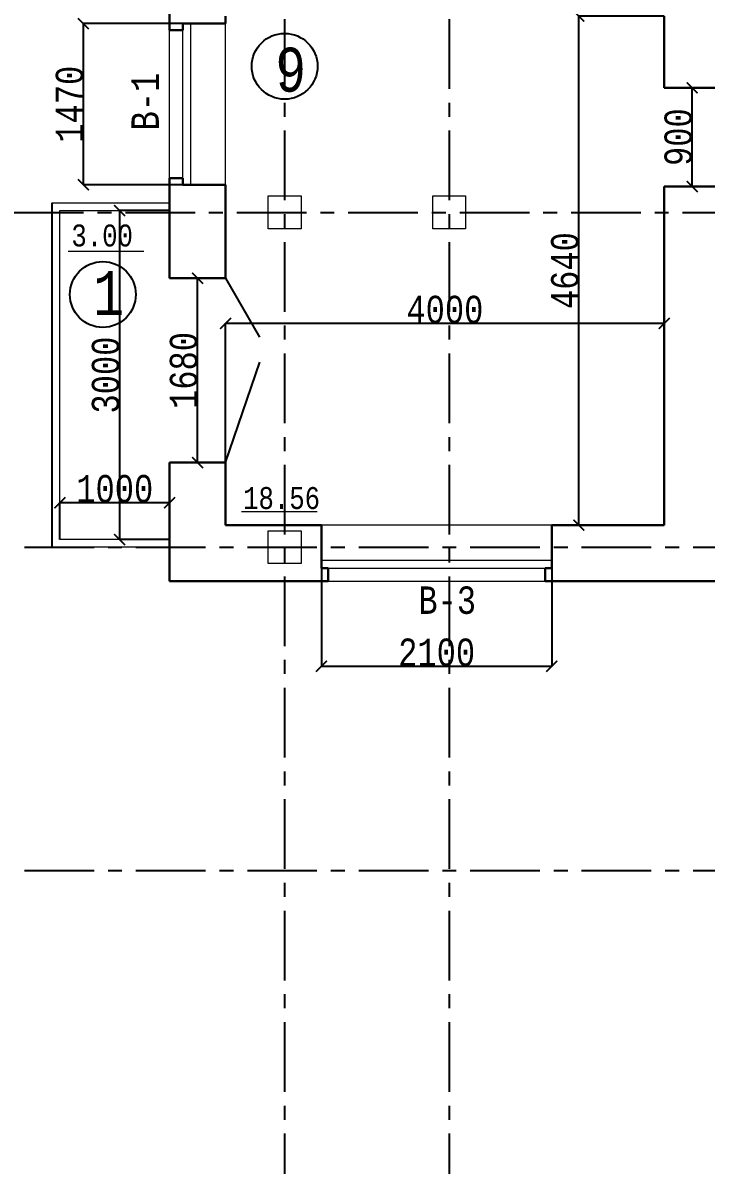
# Model space of a CAD drawing. Header units: millimetres. Extents: x -689206 to 4969298, y -1019800 to 703299.
# Drawn here: x 355241 to 361471, y -82328 to -71914 of the extents above; entities that cross this region are included whole.
import ezdxf

# ---------------------------------------------------------------- set-up
doc = ezdxf.new("R2010")
doc.units = ezdxf.units.MM
doc.linetypes.add('осеваяX2', pattern=[101.6, 63.5, -12.7, 12.7, -12.7])
for name, color, linetype, lineweight in [('б', 231, 'Continuous', 30), ('БАЛКОН', 7, 'Continuous', 20), ('ОКНА', 250, 'Continuous', 20), ('ПЕРЕГОРОДКИ', 252, 'Continuous', 9), ('РАЗМЕРЫ', 7, 'Continuous', 9), ('стены', 7, 'Continuous', 20)]:
    doc.layers.add(name, color=color, linetype=linetype, lineweight=lineweight)
doc.layers.add('четотам', color=7, linetype='Continuous')
doc.styles.add('Аннотативный', font='isocteur.ttf', dxfattribs={"width": 0.7, "height": 250})
doc.dimstyles.new('Аннотативный', dxfattribs={"dimscale": 0, "dimtxt": 250, "dimasz": 100, "dimexe": 1.25, "dimexo": 0.625, "dimtad": 1, "dimdec": 0, "dimtxsty": 'Аннотативный', "dimblk": 'ARCHTICK', "dimcen": 2.5, "dimadec": 0, "dimazin": 0, "dimtfac": 1, "dimtdec": 0, "dimtmove": 0, "dimatfit": 3, "dimfxl": 1, "dimarcsym": 0})

# ---------------------------------------------------------------- blocks, each defined once
blk = doc.blocks.new('_ArchTick')
at = {"color": 0, "linetype": 'ByBlock', "const_width": 0.15}
blk.add_lwpolyline([(-0.5, -0.5), (0.5, 0.5)], dxfattribs=at)
blk = doc.blocks.new('*D1155')
at = {"layer": 'Defpoints', "color": 0, "linetype": 'ByBlock', "lineweight": 20, "transparency": 16777216}
for p in [(356579, -73625), (356123, -76625), (356579, -76625)]:
    blk.add_point(p, dxfattribs=at)
at = {"layer": 'б', "color": 0, "linetype": 'ByBlock', "lineweight": -2, "transparency": 16777216}
for p, q in [((356578, -73625), (356121, -73625)), ((356123, -73625), (356123, -76625)), ((356578, -76625), (356121, -76625))]:
    blk.add_line(p, q, dxfattribs=at)
at = {"layer": 'б', "color": 0, "linetype": 'ByBlock', "lineweight": -2, "transparency": 16777216, "xscale": 100, "yscale": 100, "zscale": 100}
for p, rotation in [((356123, -73625), 90), ((356123, -76625), 270)]:
    blk.add_blockref('_ArchTick', p, dxfattribs=dict(at, rotation=rotation))
at = {"layer": 'б', "color": 0, "linetype": 'ByBlock', "lineweight": 25, "transparency": 16777216, "insert": (355997, -75125), "char_height": 250, "attachment_point": 5, "rotation": 90, "style": 'Аннотативный'}
blk.add_mtext('3000', dxfattribs=at)
blk = doc.blocks.new('*D1156')
at = {"layer": 'Defpoints', "color": 0, "linetype": 'ByBlock', "lineweight": 20, "transparency": 16777216}
for p in [(355579, -76289), (355579, -76625), (356579, -76625)]:
    blk.add_point(p, dxfattribs=at)
at = {"layer": 'б', "color": 0, "linetype": 'ByBlock', "lineweight": -2, "transparency": 16777216}
for p, q in [((355579, -76624), (355579, -76288)), ((356579, -76289), (355579, -76289)), ((356579, -76624), (356579, -76288))]:
    blk.add_line(p, q, dxfattribs=at)
at = {"layer": 'б', "color": 0, "linetype": 'ByBlock', "lineweight": -2, "transparency": 16777216, "xscale": 100, "yscale": 100, "zscale": 100, "rotation": 180}
blk.add_blockref('_ArchTick', (355579, -76289), dxfattribs=at)
at = {"layer": 'б', "color": 0, "linetype": 'ByBlock', "lineweight": -2, "transparency": 16777216, "xscale": 100, "yscale": 100, "zscale": 100}
blk.add_blockref('_ArchTick', (356579, -76289), dxfattribs=at)
at = {"layer": 'б', "color": 0, "linetype": 'ByBlock', "lineweight": 25, "transparency": 16777216, "insert": (356079, -76163), "char_height": 250, "attachment_point": 5, "style": 'Аннотативный'}
blk.add_mtext('1000', dxfattribs=at)
blk = doc.blocks.new('*D1118')
at = {"layer": 'Defpoints', "color": 0, "lineweight": 20, "transparency": 16777216}
for p in [(355793, -71921), (357089, -71921), (357089, -73391)]:
    blk.add_point(p, dxfattribs=at)
at = {"layer": 'РАЗМЕРЫ', "color": 0, "lineweight": -2, "transparency": 16777216}
for p, q in [((357088, -71921), (355792, -71921)), ((355793, -73391), (355793, -71921)), ((357088, -73391), (355792, -73391))]:
    blk.add_line(p, q, dxfattribs=at)
at = {"layer": 'РАЗМЕРЫ', "color": 0, "lineweight": -2, "transparency": 16777216, "xscale": 100, "yscale": 100, "zscale": 100}
for p, rotation in [((355793, -71921), 90), ((355793, -73391), 270)]:
    blk.add_blockref('_ArchTick', p, dxfattribs=dict(at, rotation=rotation))
at = {"layer": 'РАЗМЕРЫ', "color": 0, "transparency": 16777216, "insert": (355668, -72656), "char_height": 250, "attachment_point": 5, "rotation": 90, "style": 'Аннотативный'}
blk.add_mtext('1470', dxfattribs=at)
blk = doc.blocks.new('*D1171')
at = {"layer": 'Defpoints', "color": 0, "linetype": 'ByBlock', "lineweight": 20, "transparency": 16777216}
for p in [(360310, -71852), (361089, -71852), (361089, -76494)]:
    blk.add_point(p, dxfattribs=at)
at = {"layer": 'ПЕРЕГОРОДКИ', "color": 0, "linetype": 'ByBlock', "lineweight": -2, "transparency": 16777216}
for p, q in [((361088, -71852), (360308, -71852)), ((360310, -76494), (360310, -71852)), ((361088, -76494), (360308, -76494))]:
    blk.add_line(p, q, dxfattribs=at)
at = {"layer": 'ПЕРЕГОРОДКИ', "color": 0, "linetype": 'ByBlock', "lineweight": -2, "transparency": 16777216, "xscale": 100, "yscale": 100, "zscale": 100}
for p, rotation in [((360310, -71852), 90), ((360310, -76494), 270)]:
    blk.add_blockref('_ArchTick', p, dxfattribs=dict(at, rotation=rotation))
at = {"layer": 'ПЕРЕГОРОДКИ', "color": 0, "linetype": 'ByBlock', "lineweight": 13, "transparency": 16777216, "insert": (360184, -74173), "char_height": 250, "attachment_point": 5, "rotation": 90, "style": 'Аннотативный'}
blk.add_mtext('4640', dxfattribs=at)
blk = doc.blocks.new('*D1172')
at = {"layer": 'Defpoints', "color": 0, "linetype": 'ByBlock', "lineweight": 20, "transparency": 16777216}
for p in [(357089, -74654), (357089, -76494), (361089, -76494)]:
    blk.add_point(p, dxfattribs=at)
at = {"layer": 'ПЕРЕГОРОДКИ', "color": 0, "linetype": 'ByBlock', "lineweight": -2, "transparency": 16777216}
for p, q in [((357089, -76493), (357089, -74653)), ((361089, -74654), (357089, -74654)), ((361089, -76493), (361089, -74653))]:
    blk.add_line(p, q, dxfattribs=at)
at = {"layer": 'ПЕРЕГОРОДКИ', "color": 0, "linetype": 'ByBlock', "lineweight": -2, "transparency": 16777216, "xscale": 100, "yscale": 100, "zscale": 100, "rotation": 180}
blk.add_blockref('_ArchTick', (357089, -74654), dxfattribs=at)
at = {"layer": 'ПЕРЕГОРОДКИ', "color": 0, "linetype": 'ByBlock', "lineweight": -2, "transparency": 16777216, "xscale": 100, "yscale": 100, "zscale": 100}
blk.add_blockref('_ArchTick', (361089, -74654), dxfattribs=at)
at = {"layer": 'ПЕРЕГОРОДКИ', "color": 0, "linetype": 'ByBlock', "lineweight": 13, "transparency": 16777216, "insert": (359089, -74529), "char_height": 250, "attachment_point": 5, "style": 'Аннотативный'}
blk.add_mtext('4000', dxfattribs=at)
blk = doc.blocks.new('*D1198')
at = {"layer": 'Defpoints', "color": 0, "linetype": 'ByBlock', "lineweight": 20, "transparency": 16777216}
for p in [(357964, -76494), (360064, -76494), (360064, -77780)]:
    blk.add_point(p, dxfattribs=at)
at = {"layer": 'РАЗМЕРЫ', "color": 0, "linetype": 'ByBlock', "lineweight": -2, "transparency": 16777216}
for p, q in [((357964, -76495), (357964, -77781)), ((360064, -76495), (360064, -77781)), ((357964, -77780), (360064, -77780))]:
    blk.add_line(p, q, dxfattribs=at)
at = {"layer": 'РАЗМЕРЫ', "color": 0, "linetype": 'ByBlock', "lineweight": -2, "transparency": 16777216, "xscale": 100, "yscale": 100, "zscale": 100, "rotation": 180}
blk.add_blockref('_ArchTick', (357964, -77780), dxfattribs=at)
at = {"layer": 'РАЗМЕРЫ', "color": 0, "linetype": 'ByBlock', "lineweight": -2, "transparency": 16777216, "xscale": 100, "yscale": 100, "zscale": 100}
blk.add_blockref('_ArchTick', (360064, -77780), dxfattribs=at)
at = {"layer": 'РАЗМЕРЫ', "color": 0, "linetype": 'ByBlock', "lineweight": 13, "transparency": 16777216, "insert": (359014, -77654), "char_height": 250, "attachment_point": 5, "style": 'Аннотативный'}
blk.add_mtext('2100', dxfattribs=at)
blk = doc.blocks.new('*D1233')
at = {"layer": 'Defpoints', "color": 0, "linetype": 'ByBlock', "lineweight": 20, "transparency": 16777216}
for p in [(356834, -74243), (356834, -74243), (356834, -75923)]:
    blk.add_point(p, dxfattribs=at)
at = {"layer": 'РАЗМЕРЫ', "color": 0, "linetype": 'ByBlock', "lineweight": -2, "transparency": 16777216}
for p, q in [((356833, -74243), (356832, -74243)), ((356834, -75923), (356834, -74243)), ((356833, -75923), (356832, -75923))]:
    blk.add_line(p, q, dxfattribs=at)
at = {"layer": 'РАЗМЕРЫ', "color": 0, "linetype": 'ByBlock', "lineweight": -2, "transparency": 16777216, "xscale": 100, "yscale": 100, "zscale": 100}
for p, rotation in [((356834, -74243), 90), ((356834, -75923), 270)]:
    blk.add_blockref('_ArchTick', p, dxfattribs=dict(at, rotation=rotation))
at = {"layer": 'РАЗМЕРЫ', "color": 0, "linetype": 'ByBlock', "lineweight": 20, "transparency": 16777216, "insert": (356708, -75083), "char_height": 250, "attachment_point": 5, "rotation": 90, "style": 'Аннотативный'}
blk.add_mtext('1680', dxfattribs=at)
blk = doc.blocks.new('*D1235')
at = {"layer": 'Defpoints', "color": 0, "linetype": 'ByBlock', "lineweight": 20, "transparency": 16777216}
for p in [(361344, -72506), (361344, -72506), (361344, -73406)]:
    blk.add_point(p, dxfattribs=at)
at = {"layer": 'РАЗМЕРЫ', "color": 0, "linetype": 'ByBlock', "lineweight": -2, "transparency": 16777216}
for p, q in [((361343, -72506), (361342, -72506)), ((361344, -73406), (361344, -72506)), ((361343, -73406), (361342, -73406))]:
    blk.add_line(p, q, dxfattribs=at)
at = {"layer": 'РАЗМЕРЫ', "color": 0, "linetype": 'ByBlock', "lineweight": -2, "transparency": 16777216, "xscale": 100, "yscale": 100, "zscale": 100}
for p, rotation in [((361344, -72506), 90), ((361344, -73406), 270)]:
    blk.add_blockref('_ArchTick', p, dxfattribs=dict(at, rotation=rotation))
at = {"layer": 'РАЗМЕРЫ', "color": 0, "linetype": 'ByBlock', "lineweight": 20, "transparency": 16777216, "insert": (361218, -72956), "char_height": 250, "attachment_point": 5, "rotation": 90, "style": 'Аннотативный'}
blk.add_mtext('900', dxfattribs=at)

msp = doc.modelspace()

# ---------------------------------------------------------------- linework, layer by layer
at = {"layer": 'б', "color": 18, "linetype": 'ByBlock', "lineweight": 25, "true_color": 0x000000}
for p, q in [((355508.7, -76694.7), (355508.7, -73554.7)), ((357088.7, -74242.9), (357398.6, -74779.8)), ((357088.7, -75922.9), (357401.6, -75008.9))]:
    msp.add_line(p, q, dxfattribs=at)
at = {"layer": 'б', "color": 18, "linetype": 'ByBlock', "lineweight": 30, "true_color": 0x000000}
for p, q in [((357088.7, -74242.9), (356578.7, -74242.9)), ((357088.7, -75922.9), (356578.7, -75922.9))]:
    msp.add_line(p, q, dxfattribs=at)
at = {"layer": 'БАЛКОН'}
for p, q in [((355508.7, -73554.7), (356578.7, -73554.7)), ((355578.7, -76624.7), (355578.7, -73624.7)), ((355578.7, -73624.7), (356578.7, -73624.7)), ((356578.7, -76624.7), (355578.7, -76624.7)), ((356578.7, -76694.7), (355508.7, -76694.7))]:
    msp.add_line(p, q, dxfattribs=at)
at = {"layer": 'ОКНА'}
for p, q in [((356768.7, -71920.9), (356768.7, -73390.9)), ((356768.7, -71920.9), (356768.7, -73390.9)), ((356698.7, -73330.9), (356698.7, -71980.9)), ((356698.7, -73330.9), (356698.7, -71980.9)), ((357964.2, -76884), (357964.2, -76814)), ((357964.2, -76814), (360064.2, -76814)), ((358024.2, -76884), (360004.2, -76884))]:
    msp.add_line(p, q, dxfattribs=at)
at = {"layer": 'РАЗМЕРЫ', "color": 0, "lineweight": 30}
for p, q in [((356698.7, -71920.9), (356698.7, -71980.9)), ((356698.7, -71920.9), (357088.7, -71920.9)), ((356698.7, -71920.9), (356698.7, -71980.9)), ((356698.7, -71920.9), (357088.7, -71920.9)), ((356698.7, -71980.9), (356578.7, -71980.9)), ((356698.7, -71980.9), (356578.7, -71980.9)), ((356698.7, -73330.9), (356578.7, -73330.9)), ((356698.7, -73330.9), (356578.7, -73330.9)), ((356698.7, -73390.9), (356698.7, -73330.9)), ((356698.7, -73390.9), (356698.7, -73330.9)), ((356698.7, -73390.9), (357088.7, -73390.9)), ((356698.7, -73390.9), (357088.7, -73390.9))]:
    msp.add_line(p, q, dxfattribs=at)
at = {"layer": 'РАЗМЕРЫ'}
for p, q in [((357088.7, -73390.9), (357088.7, -71920.9)), ((356578.7, -73330.9), (356578.7, -71980.9)), ((355654.3, -73995.4), (356343.6, -73995.4)), ((357235.3, -76370.2), (357924.6, -76370.2)), ((360064.2, -76494), (357964.2, -76494)), ((358024.2, -77004), (360004.2, -77004))]:
    msp.add_line(p, q, dxfattribs=at)
at = {"layer": 'РАЗМЕРЫ', "linetype": 'ByBlock', "lineweight": 30}
for p, q in [((361088.7, -72506.1), (361598.7, -72506.1)), ((361598.7, -73406.1), (361088.7, -73406.1))]:
    msp.add_line(p, q, dxfattribs=at)
at = {"layer": 'РАЗМЕРЫ', "lineweight": 30}
for p, q in [((357964.2, -76884), (358024.2, -76884)), ((358024.2, -76884), (358024.2, -77004)), ((360064.2, -76884), (360004.2, -76884)), ((360004.2, -76884), (360004.2, -77004))]:
    msp.add_line(p, q, dxfattribs=at)
at = {"layer": 'стены', "linetype": 'осеваяX2', "lineweight": 25, "ltscale": 10}
for p, q in [((357628, -47496.5), (357628, -91644)), ((359128, -47496.5), (359128, -91644)), ((353128, -73642), (419278, -73642)), ((347128, -76694), (419278, -76694)), ((347128, -79642), (419278, -79642))]:
    msp.add_line(p, q, dxfattribs=at)
at = {"layer": 'стены', "lineweight": 30}
for p, q in [((356578.7, -71980.9), (356578.7, -71471.9)), ((357088.7, -71920.9), (357088.7, -71851.9)), ((361088.7, -71851.9), (361088.7, -72506.1)), ((356578.7, -74242.9), (356578.7, -73330.9)), ((357088.7, -74242.9), (357088.7, -73390.9)), ((361088.7, -73406.1), (361088.7, -76494)), ((356578.7, -77004), (356578.7, -75922.9)), ((357088.7, -76494), (357088.7, -75922.9)), ((357964.2, -76494), (357088.7, -76494)), ((361088.7, -76494), (360064.2, -76494)), ((356578.7, -77004), (358024.2, -77004)), ((360004.2, -77004), (361598.7, -77004))]:
    msp.add_line(p, q, dxfattribs=at)
at = {"layer": 'стены'}
for p, q in [((361088.7, -71851.9), (361088.7, -72231.9)), ((361088.7, -72506.1), (361088.7, -72231.9)), ((361088.7, -75609.1), (361088.7, -73406.1))]:
    msp.add_line(p, q, dxfattribs=at)
at = {"layer": 'стены', "color": 18, "lineweight": 30, "true_color": 0x000000}
for p, q in [((357964.2, -76884), (357964.2, -76494)), ((360064.2, -76494), (360064.2, -76884))]:
    msp.add_line(p, q, dxfattribs=at)
at = {"layer": 'стены'}
for points in [[(357478, -73492), (357778, -73492), (357778, -73792), (357478, -73792)], [(358978, -73492), (359278, -73492), (359278, -73792), (358978, -73792)], [(357478, -76544), (357778, -76544), (357778, -76844), (357478, -76844)]]:
    msp.add_lwpolyline(points, close=True, dxfattribs=at)
at = {"layer": 'четотам'}
for centre in [(357628, -72310), (355970, -74390)]:
    msp.add_circle(centre, 300, dxfattribs=at)

# ---------------------------------------------------------------- texts
at = {"layer": 'РАЗМЕРЫ', "lineweight": 20, "ltscale": 150, "attachment_point": 1, "style": 'Аннотативный'}
for s, insert, char_height, width in [('9', (357542.2, -72140.2), 401.1, 1460), ('1', (355882.1, -74176.3), 401.1, 1460), ('В-3', (358847.2, -77052), 250, 922.913)]:
    msp.add_mtext(s, dxfattribs=dict(at, insert=insert, char_height=char_height, width=width))
at = {"layer": 'РАЗМЕРЫ', "lineweight": 20, "ltscale": 150, "insert": (356231.1, -72894.9), "char_height": 250, "width": 922.913, "attachment_point": 1, "rotation": 90, "style": 'Аннотативный'}
msp.add_mtext('В-1', dxfattribs=at)
at = {"layer": 'РАЗМЕРЫ', "char_height": 200, "width": 656.117, "attachment_point": 1, "style": 'Аннотативный'}
for s, insert in [('3.00', (355683.6, -73752.6)), ('18.56', (357249.4, -76146.1))]:
    msp.add_mtext(s, dxfattribs=dict(at, insert=insert))

# ---------------------------------------------------------------- dimensions: what is measured, and where the dimension line sits
at = {"layer": 'б', "color": 18, "linetype": 'ByBlock', "lineweight": 25, "true_color": 0x000000}
for p1, p2, distance, picture, middle in [((356578.7, -73624.7), (356578.7, -76624.7), -456, '*D1155', (355997, -75124.7)), ((356578.7, -76624.7), (355578.7, -76624.7), -335.6, '*D1156', (356078.7, -76163.4))]:
    dim = msp.add_aligned_dim(p1=p1, p2=p2, distance=distance, dimstyle='Аннотативный', dxfattribs=at)
    dim.commit()
    dim.dimension.update_dxf_attribs({"geometry": picture, "text_midpoint": middle})
at = {"layer": 'ПЕРЕГОРОДКИ', "color": 18, "linetype": 'ByBlock', "lineweight": 13, "true_color": 0x000000}
dim = msp.add_linear_dim(base=(360309.6, -71851.9), p1=(361088.7, -76494), p2=(361088.7, -71851.9), angle=90, text='4640', dimstyle='Аннотативный', dxfattribs=at)
dim.commit()
dim.dimension.update_dxf_attribs({"geometry": '*D1171', "text_midpoint": (360184, -74173)})
dim = msp.add_linear_dim(base=(357088.7, -74654.4), p1=(361088.7, -76494), p2=(357088.7, -76494), dimstyle='Аннотативный', dxfattribs=at)
dim.commit()
dim.dimension.update_dxf_attribs({"geometry": '*D1172', "text_midpoint": (359088.7, -74528.7)})
at = {"layer": 'РАЗМЕРЫ'}
dim = msp.add_linear_dim(base=(355793.2, -71920.9), p1=(357088.7, -73390.9), p2=(357088.7, -71920.9), angle=90, dimstyle='Аннотативный', dxfattribs=at)
dim.commit()
dim.dimension.update_dxf_attribs({"geometry": '*D1118', "text_midpoint": (355667.6, -72655.9)})
at = {"layer": 'РАЗМЕРЫ', "linetype": 'ByBlock', "lineweight": 20}
for base, p1, p2, picture, middle in [((361343.7, -72506.1), (361343.7, -73406.1), (361343.7, -72506.1), '*D1235', (361218.1, -72956.1)), ((356833.7, -74242.9), (356833.7, -75922.9), (356833.7, -74242.9), '*D1233', (356708.1, -75082.9))]:
    dim = msp.add_linear_dim(base=base, p1=p1, p2=p2, angle=90, dimstyle='Аннотативный', dxfattribs=at)
    dim.commit()
    dim.dimension.update_dxf_attribs({"geometry": picture, "text_midpoint": middle})
at = {"layer": 'РАЗМЕРЫ', "linetype": 'ByBlock', "lineweight": 13}
dim = msp.add_linear_dim(base=(360064.2, -77779.9), p1=(357964.2, -76494), p2=(360064.2, -76494), dimstyle='Аннотативный', dxfattribs=at)
dim.commit()
dim.dimension.update_dxf_attribs({"geometry": '*D1198', "text_midpoint": (359014.2, -77654.3)})

doc.saveas('drawing.dxf')
